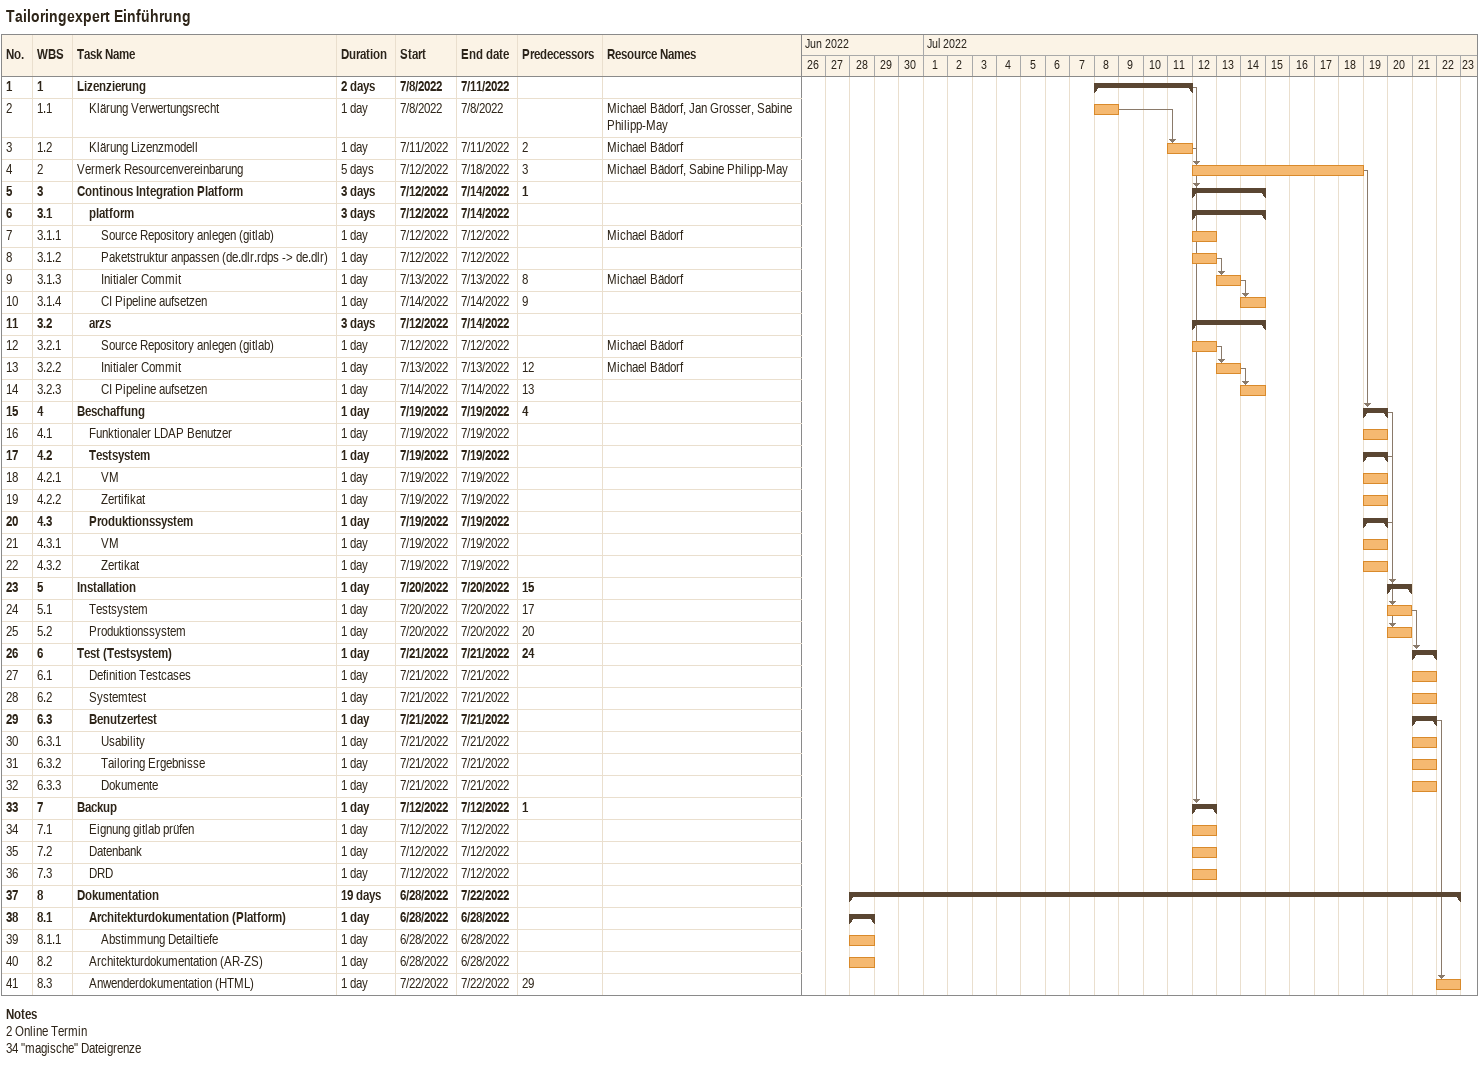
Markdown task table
Tailoringexpert Einführung

| ID | WBS | Task | Duration | Start | Finish | Predecessors | Resources |
|---|---|---|---|---|---|---|---|
| 1 | 1 | **Lizenzierung** | 2d | 2022-07-08 | 2022-07-11 |  |  |
| 2 | 1.1 | Klärung Verwertungsrecht | 1d | 2022-07-08 | 2022-07-08 |  | Michael Bädorf, Jan Grosser, Sabine Philipp-May |
| 3 | 1.2 | Klärung Lizenzmodell | 1d | 2022-07-11 | 2022-07-11 | 2 | Michael Bädorf |
| 4 | 2 | Vermerk Resourcenvereinbarung | 5d | 2022-07-12 | 2022-07-18 | 3 | Michael Bädorf, Sabine Philipp-May |
| 5 | 3 | **Continous Integration Platform** | 3d | 2022-07-12 | 2022-07-14 | 1 |  |
| 6 | 3.1 | **platform** | 3d | 2022-07-12 | 2022-07-14 |  |  |
| 7 | 3.1.1 | Source Repository anlegen (gitlab) | 1d | 2022-07-12 | 2022-07-12 |  | Michael Bädorf |
| 8 | 3.1.2 | Paketstruktur anpassen (de.dlr.rdps -> de.dlr) | 1d | 2022-07-12 | 2022-07-12 |  |  |
| 9 | 3.1.3 | Initialer Commit | 1d | 2022-07-13 | 2022-07-13 | 8 | Michael Bädorf |
| 10 | 3.1.4 | CI Pipeline aufsetzen | 1d | 2022-07-14 | 2022-07-14 | 9 |  |
| 11 | 3.2 | **arzs** | 3d | 2022-07-12 | 2022-07-14 |  |  |
| 12 | 3.2.1 | Source Repository anlegen (gitlab) | 1d | 2022-07-12 | 2022-07-12 |  | Michael Bädorf |
| 13 | 3.2.2 | Initialer Commit | 1d | 2022-07-13 | 2022-07-13 | 12 | Michael Bädorf |
| 14 | 3.2.3 | CI Pipeline aufsetzen | 1d | 2022-07-14 | 2022-07-14 | 13 |  |
| 15 | 4 | **Beschaffung** | 1d | 2022-07-19 | 2022-07-19 | 4 |  |
| 16 | 4.1 | Funktionaler LDAP Benutzer | 1d | 2022-07-19 | 2022-07-19 |  |  |
| 17 | 4.2 | **Testsystem** | 1d | 2022-07-19 | 2022-07-19 |  |  |
| 18 | 4.2.1 | VM | 1d | 2022-07-19 | 2022-07-19 |  |  |
| 19 | 4.2.2 | Zertifikat | 1d | 2022-07-19 | 2022-07-19 |  |  |
| 20 | 4.3 | **Produktionssystem** | 1d | 2022-07-19 | 2022-07-19 |  |  |
| 21 | 4.3.1 | VM | 1d | 2022-07-19 | 2022-07-19 |  |  |
| 22 | 4.3.2 | Zertikat | 1d | 2022-07-19 | 2022-07-19 |  |  |
| 23 | 5 | **Installation** | 1d | 2022-07-20 | 2022-07-20 | 15 |  |
| 24 | 5.1 | Testsystem | 1d | 2022-07-20 | 2022-07-20 | 17 |  |
| 25 | 5.2 | Produktionssystem | 1d | 2022-07-20 | 2022-07-20 | 20 |  |
| 26 | 6 | **Test (Testsystem)** | 1d | 2022-07-21 | 2022-07-21 | 24 |  |
| 27 | 6.1 | Definition Testcases | 1d | 2022-07-21 | 2022-07-21 |  |  |
| 28 | 6.2 | Systemtest | 1d | 2022-07-21 | 2022-07-21 |  |  |
| 29 | 6.3 | **Benutzertest** | 1d | 2022-07-21 | 2022-07-21 |  |  |
| 30 | 6.3.1 | Usability | 1d | 2022-07-21 | 2022-07-21 |  |  |
| 31 | 6.3.2 | Tailoring Ergebnisse | 1d | 2022-07-21 | 2022-07-21 |  |  |
| 32 | 6.3.3 | Dokumente | 1d | 2022-07-21 | 2022-07-21 |  |  |
| 33 | 7 | **Backup** | 1d | 2022-07-12 | 2022-07-12 | 1 |  |
| 34 | 7.1 | Eignung gitlab prüfen | 1d | 2022-07-12 | 2022-07-12 |  |  |
| 35 | 7.2 | Datenbank | 1d | 2022-07-12 | 2022-07-12 |  |  |
| 36 | 7.3 | DRD | 1d | 2022-07-12 | 2022-07-12 |  |  |
| 37 | 8 | **Dokumentation** | 19d | 2022-06-28 | 2022-07-22 |  |  |
| 38 | 8.1 | **Architekturdokumentation (Platform)** | 1d | 2022-06-28 | 2022-06-28 |  |  |
| 39 | 8.1.1 | Abstimmung Detailtiefe | 1d | 2022-06-28 | 2022-06-28 |  |  |
| 40 | 8.2 | Architekturdokumentation (AR-ZS) | 1d | 2022-06-28 | 2022-06-28 |  |  |
| 41 | 8.3 | Anwenderdokumentation (HTML) | 1d | 2022-07-22 | 2022-07-22 | 29 |  |

Notes
- 2: Online Termin
- 34: "magische" Dateigrenze
